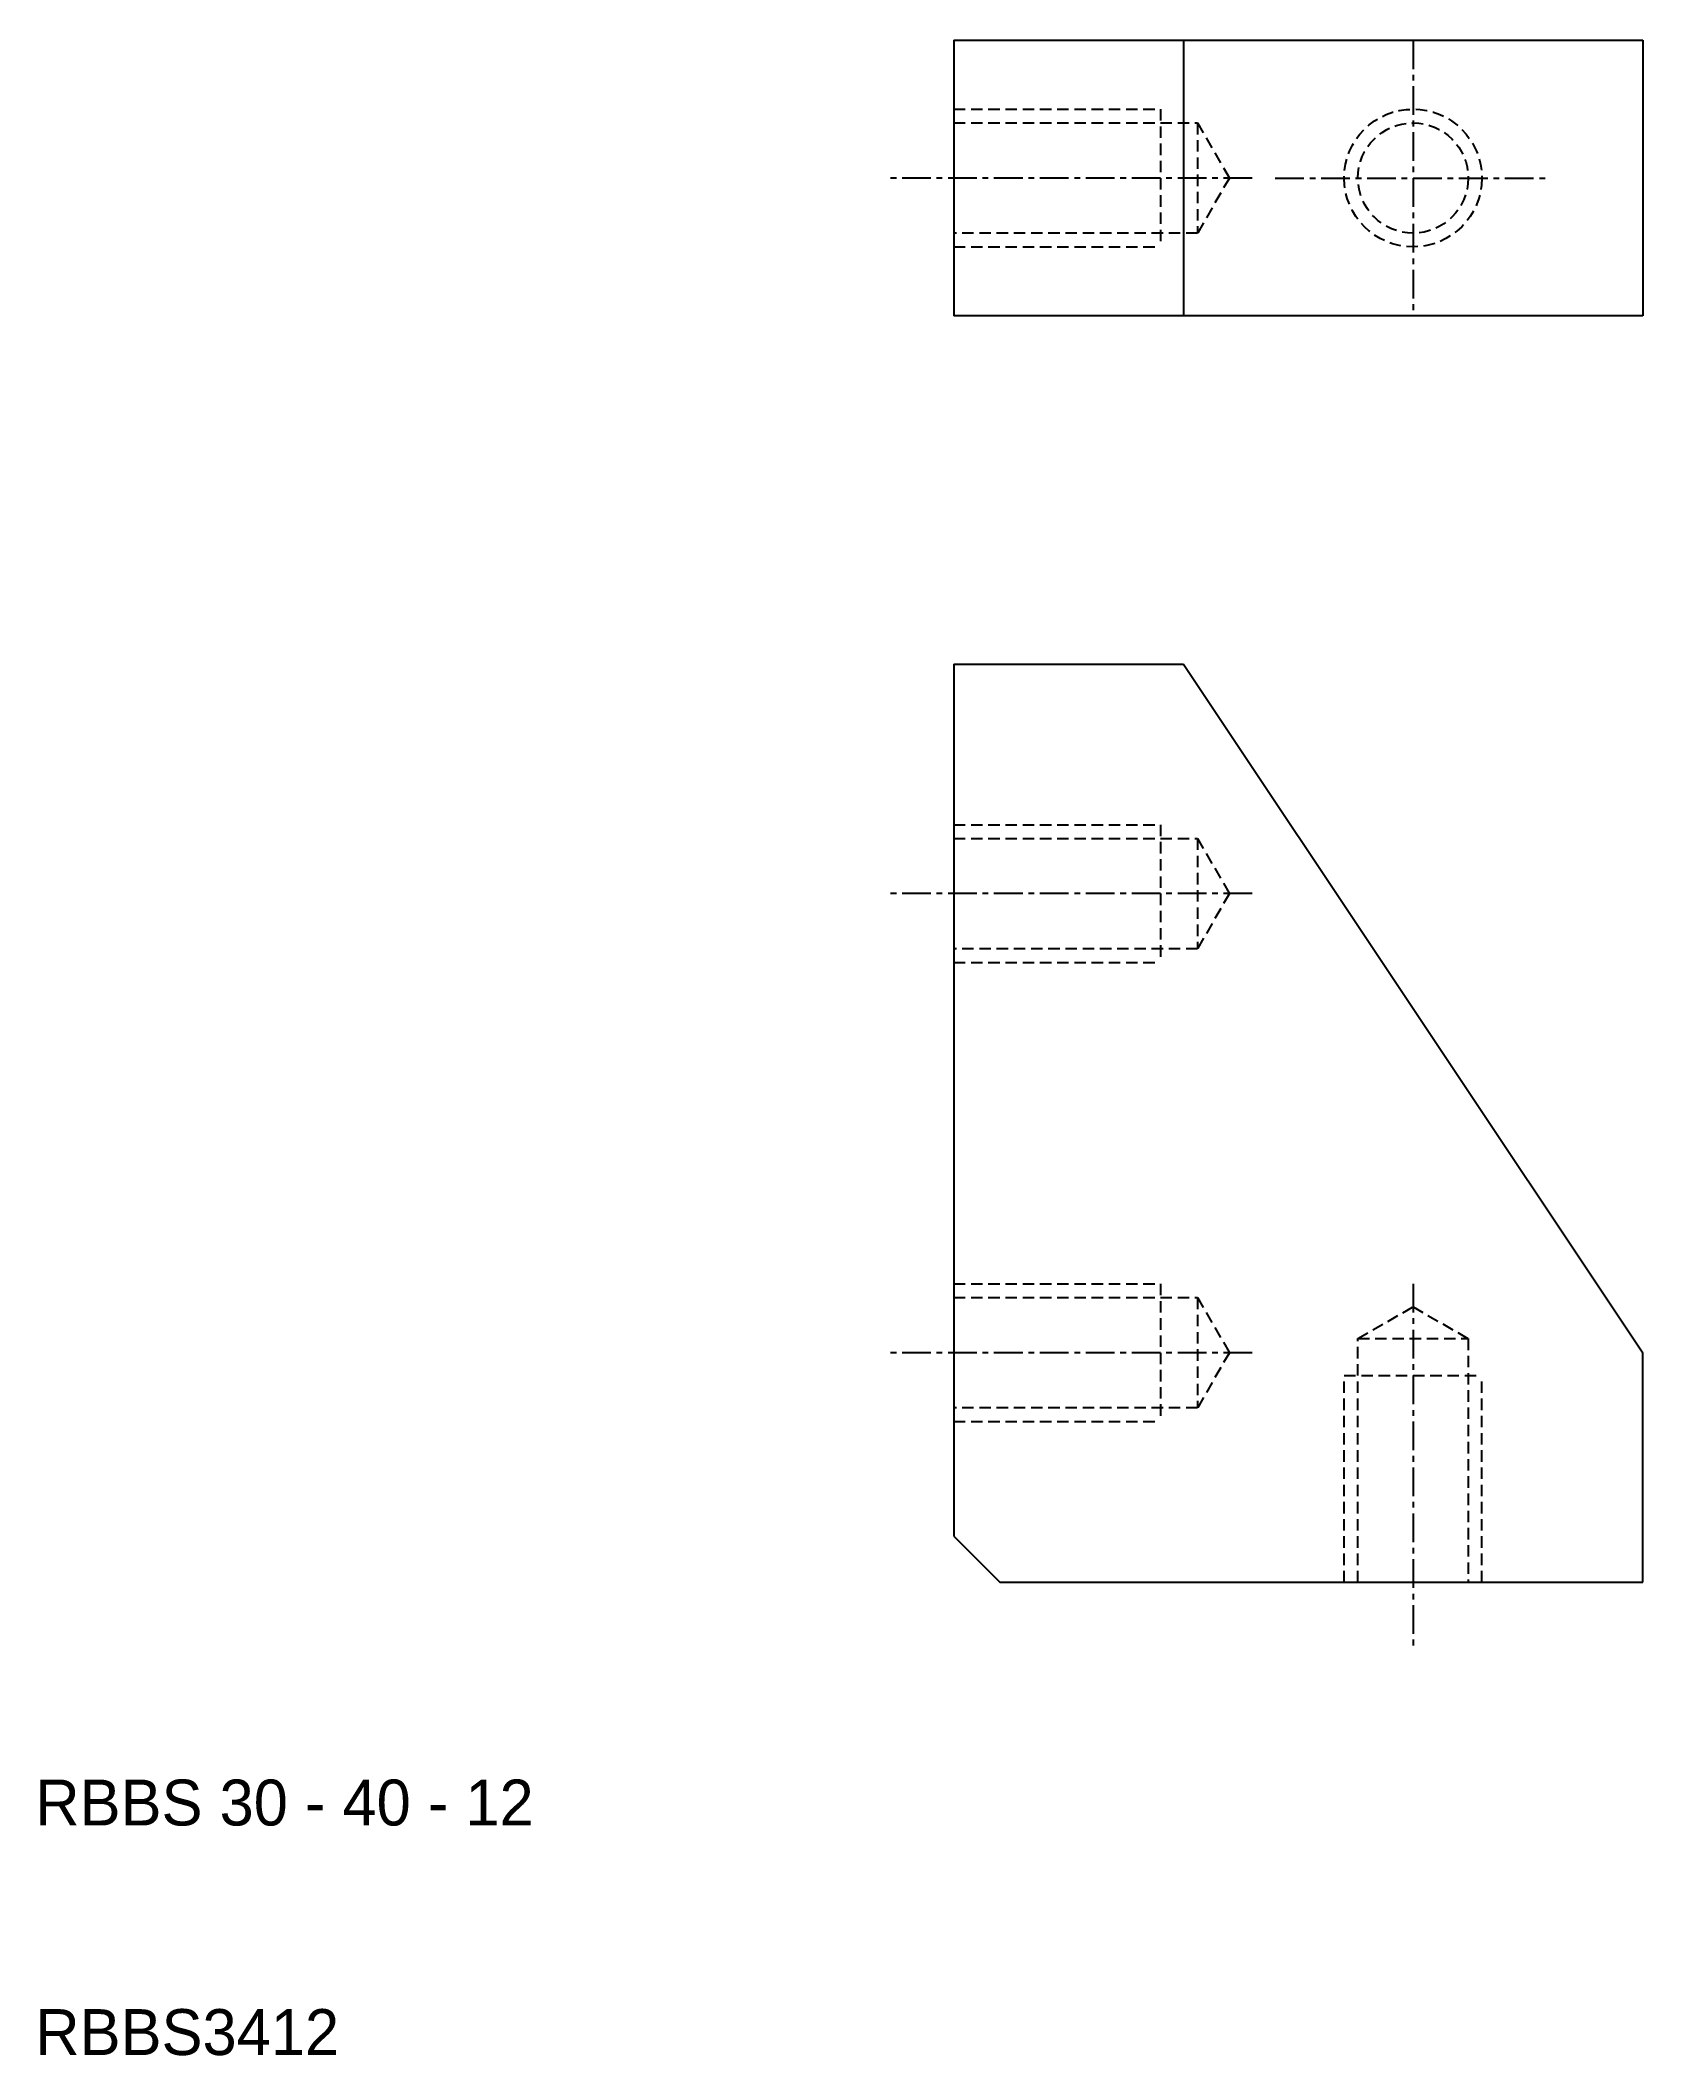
# Model space of a CAD drawing. Extents: x 12.2 to 82, y 10 to 97.8.
import ezdxf

# ---------------------------------------------------------------- set-up
doc = ezdxf.new("R2010")
doc.units = 0
doc.linetypes.add('CENTER', pattern=[2, 1.25, -0.25, 0.25, -0.25])
doc.linetypes.add('DASHED', pattern=[0.75, 0.5, -0.25])
doc.layers.get('0').update_dxf_attribs({"linetype": 'CONTINUOUS'})
doc.layers.add('CENTER', color=1, linetype='CENTER')

msp = doc.modelspace()

# ---------------------------------------------------------------- linework, layer by layer
at = {"color": 7, "linetype": 'CONTINUOUS'}
for p, q in [((52, 97.771), (82, 97.771)), ((52, 97.771), (52, 85.771)), ((62, 97.771), (62, 85.771)), ((82, 97.771), (82, 85.771)), ((82, 85.771), (52, 85.771)), ((52, 70.598), (52, 32.598)), ((52, 70.598), (62, 70.598)), ((62, 70.598), (82, 40.598)), ((82, 30.598), (82, 40.598)), ((52, 32.598), (54, 30.598)), ((54, 30.598), (82, 30.598))]:
    msp.add_line(p, q, dxfattribs=at)
at = {"color": 3, "linetype": 'DASHED'}
for p, q in [((52, 94.771), (61, 94.771)), ((52, 94.171), (62.614, 94.171)), ((61, 94.771), (61, 88.771)), ((62.614, 94.171), (62.614, 89.371)), ((62.614, 94.171), (64, 91.771)), ((64, 91.771), (62.614, 89.371)), ((62.614, 89.371), (52, 89.371)), ((52, 88.771), (61, 88.771)), ((52, 63.598), (61, 63.598)), ((61, 63.598), (61, 57.598)), ((52, 62.998), (62.614, 62.998)), ((62.614, 62.998), (62.614, 58.198)), ((62.614, 62.998), (64, 60.598)), ((64, 60.598), (62.614, 58.198)), ((62.614, 58.198), (52, 58.198)), ((52, 57.598), (61, 57.598)), ((52, 43.598), (61, 43.598)), ((61, 43.598), (61, 37.598)), ((52, 42.998), (62.614, 42.998)), ((62.614, 42.998), (62.614, 38.198)), ((62.614, 42.998), (64, 40.598)), ((69.6, 41.212), (72, 42.598)), ((72, 42.598), (74.4, 41.212)), ((64, 40.598), (62.614, 38.198)), ((69.6, 30.598), (69.6, 41.212)), ((69.6, 41.212), (74.4, 41.212)), ((74.4, 41.212), (74.4, 30.598)), ((69, 30.598), (69, 39.598)), ((69, 39.598), (75, 39.598)), ((75, 30.598), (75, 39.598)), ((62.614, 38.198), (52, 38.198)), ((52, 37.598), (61, 37.598))]:
    msp.add_line(p, q, dxfattribs=at)
for radius in [3, 2.4]:
    msp.add_circle((72, 91.771), radius, dxfattribs=at)
at = {"layer": 'CENTER', "color": 1, "linetype": 'CENTER'}
for p, q in [((72, 97.771), (72, 85.771)), ((65, 91.771), (49, 91.771)), ((66, 91.771), (78, 91.771)), ((65, 60.598), (49, 60.598)), ((72, 43.598), (72, 27.598)), ((65, 40.598), (49, 40.598))]:
    msp.add_line(p, q, dxfattribs=at)

# ---------------------------------------------------------------- texts
at = {"color": 7, "linetype": 'CONTINUOUS'}
for s, p in [('RBBS 30 - 40 - 12', (12, 20)), ('RBBS3412', (12, 10))]:
    msp.add_text(s, height=2, dxfattribs=at).set_placement(p)

doc.saveas('drawing.dxf')
